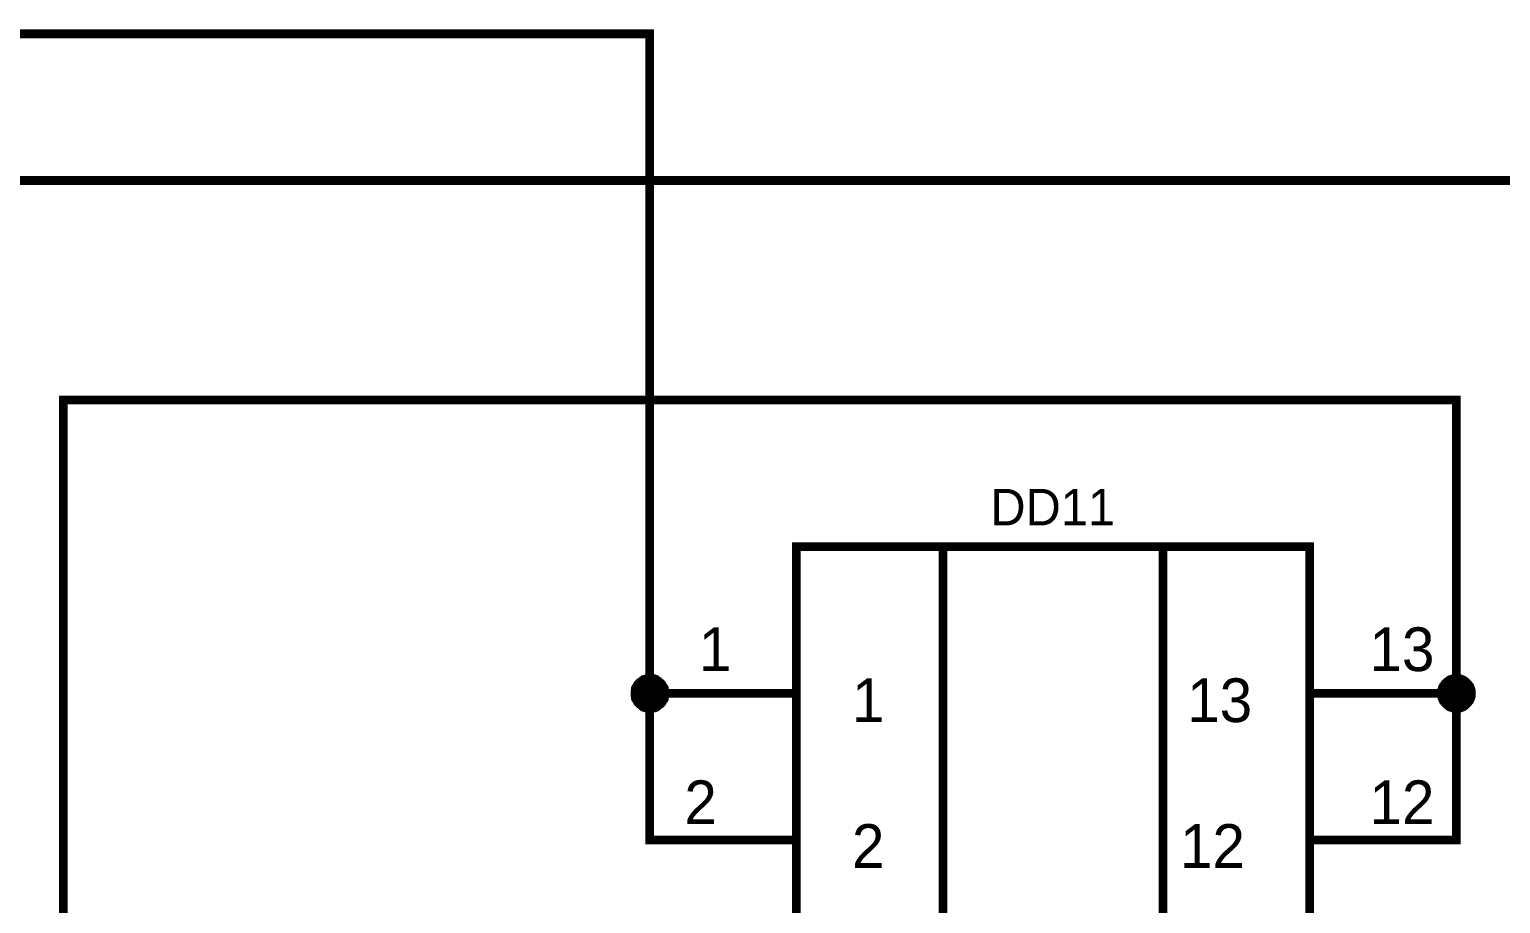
# Model space of a CAD drawing. Header units: millimetres. Extents: x 0 to 841, y 0 to 594.
# Drawn here: x 346.4 to 396.5, y 372.8 to 402.6 of the extents above; entities that cross this region are included whole.
import ezdxf

# ---------------------------------------------------------------- set-up
doc = ezdxf.new("R2010")
doc.units = ezdxf.units.MM
doc.layers.add('Sheet', color=255, linetype='Continuous')

msp = doc.modelspace()

# ---------------------------------------------------------------- linework, layer by layer
at = {"layer": 'Sheet', "const_width": 0.3}
for points in [[(307.549, 354.986), (302.549, 354.986), (302.549, 402.488), (367.518, 402.488), (367.518, 379.995), (367.518, 374.994), (370.018, 374.994)], [(307.549, 374.994), (305.049, 374.994), (305.049, 397.486), (422.503, 397.486), (422.503, 389.999), (432.503, 389.999)], [(330.033, 350), (347.534, 350), (347.534, 389.999), (395.018, 389.999), (395.018, 379.995), (395.018, 374.994), (392.518, 374.994)], [(377.518, 384.997), (377.518, 350)], [(385.018, 384.997), (385.018, 350)], [(367.021, 379.995), (367.021, 380.026), (367.021, 380.042), (367.021, 380.073), (367.037, 380.104), (367.037, 380.12), (367.037, 380.151), (367.052, 380.166), (367.052, 380.197), (367.068, 380.213), (367.083, 380.244), (367.099, 380.259), (367.099, 380.275), (367.115, 380.306), (367.13, 380.322), (367.146, 380.337), (367.161, 380.353), (367.177, 380.368), (367.208, 380.384), (367.223, 380.399), (367.239, 380.415), (367.254, 380.43), (367.285, 380.446), (367.301, 380.461), (367.316, 380.461), (367.347, 380.477), (367.363, 380.477), (367.394, 380.492), (367.41, 380.492), (367.441, 380.508), (367.472, 380.508), (367.487, 380.508), (367.518, 380.508)], [(367.021, 379.995), (367.021, 380.026), (367.021, 380.042), (367.021, 380.073), (367.037, 380.104), (367.037, 380.12), (367.037, 380.151), (367.052, 380.166), (367.052, 380.197), (367.068, 380.213), (367.083, 380.244), (367.099, 380.259), (367.099, 380.275), (367.115, 380.306), (367.13, 380.322), (367.146, 380.337), (367.161, 380.353), (367.177, 380.368), (367.208, 380.384), (367.223, 380.399), (367.239, 380.415), (367.254, 380.43), (367.285, 380.446), (367.301, 380.461), (367.316, 380.461), (367.347, 380.477), (367.363, 380.477), (367.394, 380.492), (367.41, 380.492), (367.441, 380.508), (367.472, 380.508), (367.487, 380.508), (367.518, 380.508)], [(367.021, 379.995), (367.021, 380.026), (367.021, 380.042), (367.021, 380.073), (367.037, 380.104), (367.037, 380.12), (367.037, 380.151), (367.052, 380.166), (367.052, 380.197), (367.068, 380.213), (367.083, 380.244), (367.099, 380.259), (367.099, 380.275), (367.115, 380.306), (367.13, 380.322), (367.146, 380.337), (367.161, 380.353), (367.177, 380.368), (367.208, 380.384), (367.223, 380.399), (367.239, 380.415), (367.254, 380.43), (367.285, 380.446), (367.301, 380.461), (367.316, 380.461), (367.347, 380.477), (367.363, 380.477), (367.394, 380.492), (367.41, 380.492), (367.441, 380.508), (367.472, 380.508), (367.487, 380.508), (367.518, 380.508)], [(367.021, 379.995), (367.021, 380.026), (367.021, 380.042), (367.021, 380.073), (367.037, 380.104), (367.037, 380.12), (367.037, 380.151), (367.052, 380.166), (367.052, 380.197), (367.068, 380.213), (367.083, 380.244), (367.099, 380.259), (367.099, 380.275), (367.115, 380.306), (367.13, 380.322), (367.146, 380.337), (367.161, 380.353), (367.177, 380.368), (367.208, 380.384), (367.223, 380.399), (367.239, 380.415), (367.254, 380.43), (367.285, 380.446), (367.301, 380.461), (367.316, 380.461), (367.347, 380.477), (367.363, 380.477), (367.394, 380.492), (367.41, 380.492), (367.441, 380.508), (367.472, 380.508), (367.487, 380.508), (367.518, 380.508)], [(367.021, 379.995), (367.021, 380.026), (367.021, 380.042), (367.021, 380.073), (367.037, 380.104), (367.037, 380.12), (367.037, 380.151), (367.052, 380.166), (367.052, 380.197), (367.068, 380.213), (367.083, 380.244), (367.099, 380.259), (367.099, 380.275), (367.115, 380.306), (367.13, 380.322), (367.146, 380.337), (367.161, 380.353), (367.177, 380.368), (367.208, 380.384), (367.223, 380.399), (367.239, 380.415), (367.254, 380.43), (367.285, 380.446), (367.301, 380.461), (367.316, 380.461), (367.347, 380.477), (367.363, 380.477), (367.394, 380.492), (367.41, 380.492), (367.441, 380.508), (367.472, 380.508), (367.487, 380.508), (367.518, 380.508)], [(367.021, 379.995), (367.021, 380.026), (367.021, 380.042), (367.021, 380.073), (367.037, 380.104), (367.037, 380.12), (367.037, 380.151), (367.052, 380.166), (367.052, 380.197), (367.068, 380.213), (367.083, 380.244), (367.099, 380.259), (367.099, 380.275), (367.115, 380.306), (367.13, 380.322), (367.146, 380.337), (367.161, 380.353), (367.177, 380.368), (367.208, 380.384), (367.223, 380.399), (367.239, 380.415), (367.254, 380.43), (367.285, 380.446), (367.301, 380.461), (367.316, 380.461), (367.347, 380.477), (367.363, 380.477), (367.394, 380.492), (367.41, 380.492), (367.441, 380.508), (367.472, 380.508), (367.487, 380.508), (367.518, 380.508)], [(367.021, 379.995), (367.021, 380.026), (367.021, 380.042), (367.021, 380.073), (367.037, 380.104), (367.037, 380.12), (367.037, 380.151), (367.052, 380.166), (367.052, 380.197), (367.068, 380.213), (367.083, 380.244), (367.099, 380.259), (367.099, 380.275), (367.115, 380.306), (367.13, 380.322), (367.146, 380.337), (367.161, 380.353), (367.177, 380.368), (367.208, 380.384), (367.223, 380.399), (367.239, 380.415), (367.254, 380.43), (367.285, 380.446), (367.301, 380.461), (367.316, 380.461), (367.347, 380.477), (367.363, 380.477), (367.394, 380.492), (367.41, 380.492), (367.441, 380.508), (367.472, 380.508), (367.487, 380.508), (367.518, 380.508)], [(367.021, 379.995), (367.021, 380.026), (367.021, 380.042), (367.021, 380.073), (367.037, 380.104), (367.037, 380.12), (367.037, 380.151), (367.052, 380.166), (367.052, 380.197), (367.068, 380.213), (367.083, 380.244), (367.099, 380.259), (367.099, 380.275), (367.115, 380.306), (367.13, 380.322), (367.146, 380.337), (367.161, 380.353), (367.177, 380.368), (367.208, 380.384), (367.223, 380.399), (367.239, 380.415), (367.254, 380.43), (367.285, 380.446), (367.301, 380.461), (367.316, 380.461), (367.347, 380.477), (367.363, 380.477), (367.394, 380.492), (367.41, 380.492), (367.441, 380.508), (367.472, 380.508), (367.487, 380.508), (367.518, 380.508)], [(367.518, 380.508), (367.518, 380.508)], [(367.518, 380.508), (367.549, 380.508), (367.58, 380.508), (367.596, 380.508), (367.627, 380.492), (367.658, 380.492), (367.674, 380.477), (367.705, 380.477), (367.72, 380.461), (367.751, 380.461), (367.767, 380.446), (367.782, 380.43), (367.813, 380.415), (367.829, 380.399), (367.844, 380.384), (367.86, 380.368), (367.891, 380.353), (367.906, 380.337), (367.922, 380.322), (367.937, 380.306), (367.953, 380.275), (367.953, 380.259), (367.969, 380.244), (367.984, 380.213), (368, 380.197), (368, 380.166), (368.015, 380.151), (368.015, 380.12), (368.015, 380.104), (368.031, 380.073), (368.031, 380.042), (368.031, 380.026), (368.031, 379.995)], [(367.518, 380.508), (367.518, 380.508)], [(367.518, 380.508), (367.549, 380.508), (367.58, 380.508), (367.596, 380.508), (367.627, 380.492), (367.658, 380.492), (367.674, 380.477), (367.705, 380.477), (367.72, 380.461), (367.751, 380.461), (367.767, 380.446), (367.782, 380.43), (367.813, 380.415), (367.829, 380.399), (367.844, 380.384), (367.86, 380.368), (367.891, 380.353), (367.906, 380.337), (367.922, 380.322), (367.937, 380.306), (367.953, 380.275), (367.953, 380.259), (367.969, 380.244), (367.984, 380.213), (368, 380.197), (368, 380.166), (368.015, 380.151), (368.015, 380.12), (368.015, 380.104), (368.031, 380.073), (368.031, 380.042), (368.031, 380.026), (368.031, 379.995)], [(367.518, 380.508), (367.518, 380.508)], [(367.518, 380.508), (367.549, 380.508), (367.58, 380.508), (367.596, 380.508), (367.627, 380.492), (367.658, 380.492), (367.674, 380.477), (367.705, 380.477), (367.72, 380.461), (367.751, 380.461), (367.767, 380.446), (367.782, 380.43), (367.813, 380.415), (367.829, 380.399), (367.844, 380.384), (367.86, 380.368), (367.891, 380.353), (367.906, 380.337), (367.922, 380.322), (367.937, 380.306), (367.953, 380.275), (367.953, 380.259), (367.969, 380.244), (367.984, 380.213), (368, 380.197), (368, 380.166), (368.015, 380.151), (368.015, 380.12), (368.015, 380.104), (368.031, 380.073), (368.031, 380.042), (368.031, 380.026), (368.031, 379.995)], [(367.518, 380.508), (367.518, 380.508)], [(367.518, 380.508), (367.549, 380.508), (367.58, 380.508), (367.596, 380.508), (367.627, 380.492), (367.658, 380.492), (367.674, 380.477), (367.705, 380.477), (367.72, 380.461), (367.751, 380.461), (367.767, 380.446), (367.782, 380.43), (367.813, 380.415), (367.829, 380.399), (367.844, 380.384), (367.86, 380.368), (367.891, 380.353), (367.906, 380.337), (367.922, 380.322), (367.937, 380.306), (367.953, 380.275), (367.953, 380.259), (367.969, 380.244), (367.984, 380.213), (368, 380.197), (368, 380.166), (368.015, 380.151), (368.015, 380.12), (368.015, 380.104), (368.031, 380.073), (368.031, 380.042), (368.031, 380.026), (368.031, 379.995)], [(367.518, 380.508), (367.518, 380.508)], [(367.518, 380.508), (367.549, 380.508), (367.58, 380.508), (367.596, 380.508), (367.627, 380.492), (367.658, 380.492), (367.674, 380.477), (367.705, 380.477), (367.72, 380.461), (367.751, 380.461), (367.767, 380.446), (367.782, 380.43), (367.813, 380.415), (367.829, 380.399), (367.844, 380.384), (367.86, 380.368), (367.891, 380.353), (367.906, 380.337), (367.922, 380.322), (367.937, 380.306), (367.953, 380.275), (367.953, 380.259), (367.969, 380.244), (367.984, 380.213), (368, 380.197), (368, 380.166), (368.015, 380.151), (368.015, 380.12), (368.015, 380.104), (368.031, 380.073), (368.031, 380.042), (368.031, 380.026), (368.031, 379.995)], [(367.518, 380.508), (367.518, 380.508)], [(367.518, 380.508), (367.549, 380.508), (367.58, 380.508), (367.596, 380.508), (367.627, 380.492), (367.658, 380.492), (367.674, 380.477), (367.705, 380.477), (367.72, 380.461), (367.751, 380.461), (367.767, 380.446), (367.782, 380.43), (367.813, 380.415), (367.829, 380.399), (367.844, 380.384), (367.86, 380.368), (367.891, 380.353), (367.906, 380.337), (367.922, 380.322), (367.937, 380.306), (367.953, 380.275), (367.953, 380.259), (367.969, 380.244), (367.984, 380.213), (368, 380.197), (368, 380.166), (368.015, 380.151), (368.015, 380.12), (368.015, 380.104), (368.031, 380.073), (368.031, 380.042), (368.031, 380.026), (368.031, 379.995)], [(367.518, 380.508), (367.518, 380.508)], [(367.518, 380.508), (367.549, 380.508), (367.58, 380.508), (367.596, 380.508), (367.627, 380.492), (367.658, 380.492), (367.674, 380.477), (367.705, 380.477), (367.72, 380.461), (367.751, 380.461), (367.767, 380.446), (367.782, 380.43), (367.813, 380.415), (367.829, 380.399), (367.844, 380.384), (367.86, 380.368), (367.891, 380.353), (367.906, 380.337), (367.922, 380.322), (367.937, 380.306), (367.953, 380.275), (367.953, 380.259), (367.969, 380.244), (367.984, 380.213), (368, 380.197), (368, 380.166), (368.015, 380.151), (368.015, 380.12), (368.015, 380.104), (368.031, 380.073), (368.031, 380.042), (368.031, 380.026), (368.031, 379.995)], [(367.518, 380.508), (367.518, 380.508)], [(367.518, 380.508), (367.549, 380.508), (367.58, 380.508), (367.596, 380.508), (367.627, 380.492), (367.658, 380.492), (367.674, 380.477), (367.705, 380.477), (367.72, 380.461), (367.751, 380.461), (367.767, 380.446), (367.782, 380.43), (367.813, 380.415), (367.829, 380.399), (367.844, 380.384), (367.86, 380.368), (367.891, 380.353), (367.906, 380.337), (367.922, 380.322), (367.937, 380.306), (367.953, 380.275), (367.953, 380.259), (367.969, 380.244), (367.984, 380.213), (368, 380.197), (368, 380.166), (368.015, 380.151), (368.015, 380.12), (368.015, 380.104), (368.031, 380.073), (368.031, 380.042), (368.031, 380.026), (368.031, 379.995)], [(394.506, 379.995), (394.506, 380.026), (394.506, 380.042), (394.506, 380.073), (394.522, 380.104), (394.522, 380.12), (394.537, 380.151), (394.537, 380.166), (394.553, 380.197), (394.553, 380.213), (394.568, 380.244), (394.584, 380.259), (394.599, 380.275), (394.615, 380.306), (394.63, 380.322), (394.646, 380.337), (394.661, 380.353), (394.677, 380.368), (394.692, 380.384), (394.708, 380.399), (394.739, 380.415), (394.754, 380.43), (394.77, 380.446), (394.801, 380.461), (394.817, 380.461), (394.848, 380.477), (394.863, 380.477), (394.894, 380.492), (394.91, 380.492), (394.941, 380.508), (394.972, 380.508), (394.987, 380.508), (395.018, 380.508)], [(394.506, 379.995), (394.506, 380.026), (394.506, 380.042), (394.506, 380.073), (394.522, 380.104), (394.522, 380.12), (394.537, 380.151), (394.537, 380.166), (394.553, 380.197), (394.553, 380.213), (394.568, 380.244), (394.584, 380.259), (394.599, 380.275), (394.615, 380.306), (394.63, 380.322), (394.646, 380.337), (394.661, 380.353), (394.677, 380.368), (394.692, 380.384), (394.708, 380.399), (394.739, 380.415), (394.754, 380.43), (394.77, 380.446), (394.801, 380.461), (394.817, 380.461), (394.848, 380.477), (394.863, 380.477), (394.894, 380.492), (394.91, 380.492), (394.941, 380.508), (394.972, 380.508), (394.987, 380.508), (395.018, 380.508)], [(394.506, 379.995), (394.506, 380.026), (394.506, 380.042), (394.506, 380.073), (394.522, 380.104), (394.522, 380.12), (394.537, 380.151), (394.537, 380.166), (394.553, 380.197), (394.553, 380.213), (394.568, 380.244), (394.584, 380.259), (394.599, 380.275), (394.615, 380.306), (394.63, 380.322), (394.646, 380.337), (394.661, 380.353), (394.677, 380.368), (394.692, 380.384), (394.708, 380.399), (394.739, 380.415), (394.754, 380.43), (394.77, 380.446), (394.801, 380.461), (394.817, 380.461), (394.848, 380.477), (394.863, 380.477), (394.894, 380.492), (394.91, 380.492), (394.941, 380.508), (394.972, 380.508), (394.987, 380.508), (395.018, 380.508)], [(394.506, 379.995), (394.506, 380.026), (394.506, 380.042), (394.506, 380.073), (394.522, 380.104), (394.522, 380.12), (394.537, 380.151), (394.537, 380.166), (394.553, 380.197), (394.553, 380.213), (394.568, 380.244), (394.584, 380.259), (394.599, 380.275), (394.615, 380.306), (394.63, 380.322), (394.646, 380.337), (394.661, 380.353), (394.677, 380.368), (394.692, 380.384), (394.708, 380.399), (394.739, 380.415), (394.754, 380.43), (394.77, 380.446), (394.801, 380.461), (394.817, 380.461), (394.848, 380.477), (394.863, 380.477), (394.894, 380.492), (394.91, 380.492), (394.941, 380.508), (394.972, 380.508), (394.987, 380.508), (395.018, 380.508)], [(394.506, 379.995), (394.506, 380.026), (394.506, 380.042), (394.506, 380.073), (394.522, 380.104), (394.522, 380.12), (394.537, 380.151), (394.537, 380.166), (394.553, 380.197), (394.553, 380.213), (394.568, 380.244), (394.584, 380.259), (394.599, 380.275), (394.615, 380.306), (394.63, 380.322), (394.646, 380.337), (394.661, 380.353), (394.677, 380.368), (394.692, 380.384), (394.708, 380.399), (394.739, 380.415), (394.754, 380.43), (394.77, 380.446), (394.801, 380.461), (394.817, 380.461), (394.848, 380.477), (394.863, 380.477), (394.894, 380.492), (394.91, 380.492), (394.941, 380.508), (394.972, 380.508), (394.987, 380.508), (395.018, 380.508)], [(394.506, 379.995), (394.506, 380.026), (394.506, 380.042), (394.506, 380.073), (394.522, 380.104), (394.522, 380.12), (394.537, 380.151), (394.537, 380.166), (394.553, 380.197), (394.553, 380.213), (394.568, 380.244), (394.584, 380.259), (394.599, 380.275), (394.615, 380.306), (394.63, 380.322), (394.646, 380.337), (394.661, 380.353), (394.677, 380.368), (394.692, 380.384), (394.708, 380.399), (394.739, 380.415), (394.754, 380.43), (394.77, 380.446), (394.801, 380.461), (394.817, 380.461), (394.848, 380.477), (394.863, 380.477), (394.894, 380.492), (394.91, 380.492), (394.941, 380.508), (394.972, 380.508), (394.987, 380.508), (395.018, 380.508)], [(394.506, 379.995), (394.506, 380.026), (394.506, 380.042), (394.506, 380.073), (394.522, 380.104), (394.522, 380.12), (394.537, 380.151), (394.537, 380.166), (394.553, 380.197), (394.553, 380.213), (394.568, 380.244), (394.584, 380.259), (394.599, 380.275), (394.615, 380.306), (394.63, 380.322), (394.646, 380.337), (394.661, 380.353), (394.677, 380.368), (394.692, 380.384), (394.708, 380.399), (394.739, 380.415), (394.754, 380.43), (394.77, 380.446), (394.801, 380.461), (394.817, 380.461), (394.848, 380.477), (394.863, 380.477), (394.894, 380.492), (394.91, 380.492), (394.941, 380.508), (394.972, 380.508), (394.987, 380.508), (395.018, 380.508)], [(394.506, 379.995), (394.506, 380.026), (394.506, 380.042), (394.506, 380.073), (394.522, 380.104), (394.522, 380.12), (394.537, 380.151), (394.537, 380.166), (394.553, 380.197), (394.553, 380.213), (394.568, 380.244), (394.584, 380.259), (394.599, 380.275), (394.615, 380.306), (394.63, 380.322), (394.646, 380.337), (394.661, 380.353), (394.677, 380.368), (394.692, 380.384), (394.708, 380.399), (394.739, 380.415), (394.754, 380.43), (394.77, 380.446), (394.801, 380.461), (394.817, 380.461), (394.848, 380.477), (394.863, 380.477), (394.894, 380.492), (394.91, 380.492), (394.941, 380.508), (394.972, 380.508), (394.987, 380.508), (395.018, 380.508)], [(395.018, 380.508), (395.018, 380.508)], [(395.018, 380.508), (395.05, 380.508), (395.065, 380.508), (395.096, 380.508), (395.127, 380.492), (395.143, 380.492), (395.174, 380.477), (395.189, 380.477), (395.22, 380.461), (395.236, 380.461), (395.267, 380.446), (395.282, 380.43), (395.298, 380.415), (395.329, 380.399), (395.345, 380.384), (395.36, 380.368), (395.376, 380.353), (395.391, 380.337), (395.407, 380.322), (395.422, 380.306), (395.438, 380.275), (395.453, 380.259), (395.469, 380.244), (395.484, 380.213), (395.484, 380.197), (395.5, 380.166), (395.5, 380.151), (395.515, 380.12), (395.515, 380.104), (395.531, 380.073), (395.531, 380.042), (395.531, 380.026), (395.531, 379.995)], [(395.018, 380.508), (395.018, 380.508)], [(395.018, 380.508), (395.05, 380.508), (395.065, 380.508), (395.096, 380.508), (395.127, 380.492), (395.143, 380.492), (395.174, 380.477), (395.189, 380.477), (395.22, 380.461), (395.236, 380.461), (395.267, 380.446), (395.282, 380.43), (395.298, 380.415), (395.329, 380.399), (395.345, 380.384), (395.36, 380.368), (395.376, 380.353), (395.391, 380.337), (395.407, 380.322), (395.422, 380.306), (395.438, 380.275), (395.453, 380.259), (395.469, 380.244), (395.484, 380.213), (395.484, 380.197), (395.5, 380.166), (395.5, 380.151), (395.515, 380.12), (395.515, 380.104), (395.531, 380.073), (395.531, 380.042), (395.531, 380.026), (395.531, 379.995)], [(395.018, 380.508), (395.018, 380.508)], [(395.018, 380.508), (395.05, 380.508), (395.065, 380.508), (395.096, 380.508), (395.127, 380.492), (395.143, 380.492), (395.174, 380.477), (395.189, 380.477), (395.22, 380.461), (395.236, 380.461), (395.267, 380.446), (395.282, 380.43), (395.298, 380.415), (395.329, 380.399), (395.345, 380.384), (395.36, 380.368), (395.376, 380.353), (395.391, 380.337), (395.407, 380.322), (395.422, 380.306), (395.438, 380.275), (395.453, 380.259), (395.469, 380.244), (395.484, 380.213), (395.484, 380.197), (395.5, 380.166), (395.5, 380.151), (395.515, 380.12), (395.515, 380.104), (395.531, 380.073), (395.531, 380.042), (395.531, 380.026), (395.531, 379.995)], [(395.018, 380.508), (395.018, 380.508)], [(395.018, 380.508), (395.05, 380.508), (395.065, 380.508), (395.096, 380.508), (395.127, 380.492), (395.143, 380.492), (395.174, 380.477), (395.189, 380.477), (395.22, 380.461), (395.236, 380.461), (395.267, 380.446), (395.282, 380.43), (395.298, 380.415), (395.329, 380.399), (395.345, 380.384), (395.36, 380.368), (395.376, 380.353), (395.391, 380.337), (395.407, 380.322), (395.422, 380.306), (395.438, 380.275), (395.453, 380.259), (395.469, 380.244), (395.484, 380.213), (395.484, 380.197), (395.5, 380.166), (395.5, 380.151), (395.515, 380.12), (395.515, 380.104), (395.531, 380.073), (395.531, 380.042), (395.531, 380.026), (395.531, 379.995)], [(395.018, 380.508), (395.018, 380.508)], [(395.018, 380.508), (395.05, 380.508), (395.065, 380.508), (395.096, 380.508), (395.127, 380.492), (395.143, 380.492), (395.174, 380.477), (395.189, 380.477), (395.22, 380.461), (395.236, 380.461), (395.267, 380.446), (395.282, 380.43), (395.298, 380.415), (395.329, 380.399), (395.345, 380.384), (395.36, 380.368), (395.376, 380.353), (395.391, 380.337), (395.407, 380.322), (395.422, 380.306), (395.438, 380.275), (395.453, 380.259), (395.469, 380.244), (395.484, 380.213), (395.484, 380.197), (395.5, 380.166), (395.5, 380.151), (395.515, 380.12), (395.515, 380.104), (395.531, 380.073), (395.531, 380.042), (395.531, 380.026), (395.531, 379.995)], [(395.018, 380.508), (395.018, 380.508)], [(395.018, 380.508), (395.05, 380.508), (395.065, 380.508), (395.096, 380.508), (395.127, 380.492), (395.143, 380.492), (395.174, 380.477), (395.189, 380.477), (395.22, 380.461), (395.236, 380.461), (395.267, 380.446), (395.282, 380.43), (395.298, 380.415), (395.329, 380.399), (395.345, 380.384), (395.36, 380.368), (395.376, 380.353), (395.391, 380.337), (395.407, 380.322), (395.422, 380.306), (395.438, 380.275), (395.453, 380.259), (395.469, 380.244), (395.484, 380.213), (395.484, 380.197), (395.5, 380.166), (395.5, 380.151), (395.515, 380.12), (395.515, 380.104), (395.531, 380.073), (395.531, 380.042), (395.531, 380.026), (395.531, 379.995)], [(395.018, 380.508), (395.018, 380.508)], [(395.018, 380.508), (395.05, 380.508), (395.065, 380.508), (395.096, 380.508), (395.127, 380.492), (395.143, 380.492), (395.174, 380.477), (395.189, 380.477), (395.22, 380.461), (395.236, 380.461), (395.267, 380.446), (395.282, 380.43), (395.298, 380.415), (395.329, 380.399), (395.345, 380.384), (395.36, 380.368), (395.376, 380.353), (395.391, 380.337), (395.407, 380.322), (395.422, 380.306), (395.438, 380.275), (395.453, 380.259), (395.469, 380.244), (395.484, 380.213), (395.484, 380.197), (395.5, 380.166), (395.5, 380.151), (395.515, 380.12), (395.515, 380.104), (395.531, 380.073), (395.531, 380.042), (395.531, 380.026), (395.531, 379.995)], [(395.018, 380.508), (395.018, 380.508)], [(395.018, 380.508), (395.05, 380.508), (395.065, 380.508), (395.096, 380.508), (395.127, 380.492), (395.143, 380.492), (395.174, 380.477), (395.189, 380.477), (395.22, 380.461), (395.236, 380.461), (395.267, 380.446), (395.282, 380.43), (395.298, 380.415), (395.329, 380.399), (395.345, 380.384), (395.36, 380.368), (395.376, 380.353), (395.391, 380.337), (395.407, 380.322), (395.422, 380.306), (395.438, 380.275), (395.453, 380.259), (395.469, 380.244), (395.484, 380.213), (395.484, 380.197), (395.5, 380.166), (395.5, 380.151), (395.515, 380.12), (395.515, 380.104), (395.531, 380.073), (395.531, 380.042), (395.531, 380.026), (395.531, 379.995)], [(367.518, 379.483), (367.487, 379.483), (367.472, 379.483), (367.441, 379.483), (367.41, 379.498), (367.394, 379.498), (367.363, 379.514), (367.347, 379.514), (367.316, 379.529), (367.301, 379.529), (367.285, 379.545), (367.254, 379.56), (367.239, 379.576), (367.223, 379.591), (367.208, 379.607), (367.177, 379.623), (367.161, 379.638), (367.146, 379.654), (367.13, 379.669), (367.115, 379.685), (367.099, 379.716), (367.099, 379.731), (367.083, 379.747), (367.068, 379.778), (367.052, 379.793), (367.052, 379.824), (367.037, 379.84), (367.037, 379.871), (367.037, 379.887), (367.021, 379.918), (367.021, 379.949), (367.021, 379.964), (367.021, 379.995)], [(367.021, 379.995), (367.021, 379.995)], [(367.518, 379.483), (367.487, 379.483), (367.472, 379.483), (367.441, 379.483), (367.41, 379.498), (367.394, 379.498), (367.363, 379.514), (367.347, 379.514), (367.316, 379.529), (367.301, 379.529), (367.285, 379.545), (367.254, 379.56), (367.239, 379.576), (367.223, 379.591), (367.208, 379.607), (367.177, 379.623), (367.161, 379.638), (367.146, 379.654), (367.13, 379.669), (367.115, 379.685), (367.099, 379.716), (367.099, 379.731), (367.083, 379.747), (367.068, 379.778), (367.052, 379.793), (367.052, 379.824), (367.037, 379.84), (367.037, 379.871), (367.037, 379.887), (367.021, 379.918), (367.021, 379.949), (367.021, 379.964), (367.021, 379.995)], [(367.021, 379.995), (367.021, 379.995)], [(367.518, 379.483), (367.487, 379.483), (367.472, 379.483), (367.441, 379.483), (367.41, 379.498), (367.394, 379.498), (367.363, 379.514), (367.347, 379.514), (367.316, 379.529), (367.301, 379.529), (367.285, 379.545), (367.254, 379.56), (367.239, 379.576), (367.223, 379.591), (367.208, 379.607), (367.177, 379.623), (367.161, 379.638), (367.146, 379.654), (367.13, 379.669), (367.115, 379.685), (367.099, 379.716), (367.099, 379.731), (367.083, 379.747), (367.068, 379.778), (367.052, 379.793), (367.052, 379.824), (367.037, 379.84), (367.037, 379.871), (367.037, 379.887), (367.021, 379.918), (367.021, 379.949), (367.021, 379.964), (367.021, 379.995)], [(367.021, 379.995), (367.021, 379.995)], [(367.518, 379.483), (367.487, 379.483), (367.472, 379.483), (367.441, 379.483), (367.41, 379.498), (367.394, 379.498), (367.363, 379.514), (367.347, 379.514), (367.316, 379.529), (367.301, 379.529), (367.285, 379.545), (367.254, 379.56), (367.239, 379.576), (367.223, 379.591), (367.208, 379.607), (367.177, 379.623), (367.161, 379.638), (367.146, 379.654), (367.13, 379.669), (367.115, 379.685), (367.099, 379.716), (367.099, 379.731), (367.083, 379.747), (367.068, 379.778), (367.052, 379.793), (367.052, 379.824), (367.037, 379.84), (367.037, 379.871), (367.037, 379.887), (367.021, 379.918), (367.021, 379.949), (367.021, 379.964), (367.021, 379.995)], [(367.021, 379.995), (367.021, 379.995)], [(367.518, 379.483), (367.487, 379.483), (367.472, 379.483), (367.441, 379.483), (367.41, 379.498), (367.394, 379.498), (367.363, 379.514), (367.347, 379.514), (367.316, 379.529), (367.301, 379.529), (367.285, 379.545), (367.254, 379.56), (367.239, 379.576), (367.223, 379.591), (367.208, 379.607), (367.177, 379.623), (367.161, 379.638), (367.146, 379.654), (367.13, 379.669), (367.115, 379.685), (367.099, 379.716), (367.099, 379.731), (367.083, 379.747), (367.068, 379.778), (367.052, 379.793), (367.052, 379.824), (367.037, 379.84), (367.037, 379.871), (367.037, 379.887), (367.021, 379.918), (367.021, 379.949), (367.021, 379.964), (367.021, 379.995)], [(367.021, 379.995), (367.021, 379.995)], [(367.518, 379.483), (367.487, 379.483), (367.472, 379.483), (367.441, 379.483), (367.41, 379.498), (367.394, 379.498), (367.363, 379.514), (367.347, 379.514), (367.316, 379.529), (367.301, 379.529), (367.285, 379.545), (367.254, 379.56), (367.239, 379.576), (367.223, 379.591), (367.208, 379.607), (367.177, 379.623), (367.161, 379.638), (367.146, 379.654), (367.13, 379.669), (367.115, 379.685), (367.099, 379.716), (367.099, 379.731), (367.083, 379.747), (367.068, 379.778), (367.052, 379.793), (367.052, 379.824), (367.037, 379.84), (367.037, 379.871), (367.037, 379.887), (367.021, 379.918), (367.021, 379.949), (367.021, 379.964), (367.021, 379.995)], [(367.021, 379.995), (367.021, 379.995)], [(367.518, 379.483), (367.487, 379.483), (367.472, 379.483), (367.441, 379.483), (367.41, 379.498), (367.394, 379.498), (367.363, 379.514), (367.347, 379.514), (367.316, 379.529), (367.301, 379.529), (367.285, 379.545), (367.254, 379.56), (367.239, 379.576), (367.223, 379.591), (367.208, 379.607), (367.177, 379.623), (367.161, 379.638), (367.146, 379.654), (367.13, 379.669), (367.115, 379.685), (367.099, 379.716), (367.099, 379.731), (367.083, 379.747), (367.068, 379.778), (367.052, 379.793), (367.052, 379.824), (367.037, 379.84), (367.037, 379.871), (367.037, 379.887), (367.021, 379.918), (367.021, 379.949), (367.021, 379.964), (367.021, 379.995)], [(367.021, 379.995), (367.021, 379.995)], [(367.518, 379.483), (367.487, 379.483), (367.472, 379.483), (367.441, 379.483), (367.41, 379.498), (367.394, 379.498), (367.363, 379.514), (367.347, 379.514), (367.316, 379.529), (367.301, 379.529), (367.285, 379.545), (367.254, 379.56), (367.239, 379.576), (367.223, 379.591), (367.208, 379.607), (367.177, 379.623), (367.161, 379.638), (367.146, 379.654), (367.13, 379.669), (367.115, 379.685), (367.099, 379.716), (367.099, 379.731), (367.083, 379.747), (367.068, 379.778), (367.052, 379.793), (367.052, 379.824), (367.037, 379.84), (367.037, 379.871), (367.037, 379.887), (367.021, 379.918), (367.021, 379.949), (367.021, 379.964), (367.021, 379.995)], [(367.021, 379.995), (367.021, 379.995)], [(368.031, 379.995), (368.031, 379.964), (368.031, 379.949), (368.031, 379.918), (368.015, 379.887), (368.015, 379.871), (368.015, 379.84), (368, 379.824), (368, 379.793), (367.984, 379.778), (367.969, 379.747), (367.953, 379.731), (367.953, 379.716), (367.937, 379.685), (367.922, 379.669), (367.906, 379.654), (367.891, 379.638), (367.86, 379.623), (367.844, 379.607), (367.829, 379.591), (367.813, 379.576), (367.782, 379.56), (367.767, 379.545), (367.751, 379.529), (367.72, 379.529), (367.705, 379.514), (367.674, 379.514), (367.658, 379.498), (367.627, 379.498), (367.596, 379.483), (367.58, 379.483), (367.549, 379.483), (367.518, 379.483)], [(368.031, 379.995), (368.031, 379.964), (368.031, 379.949), (368.031, 379.918), (368.015, 379.887), (368.015, 379.871), (368.015, 379.84), (368, 379.824), (368, 379.793), (367.984, 379.778), (367.969, 379.747), (367.953, 379.731), (367.953, 379.716), (367.937, 379.685), (367.922, 379.669), (367.906, 379.654), (367.891, 379.638), (367.86, 379.623), (367.844, 379.607), (367.829, 379.591), (367.813, 379.576), (367.782, 379.56), (367.767, 379.545), (367.751, 379.529), (367.72, 379.529), (367.705, 379.514), (367.674, 379.514), (367.658, 379.498), (367.627, 379.498), (367.596, 379.483), (367.58, 379.483), (367.549, 379.483), (367.518, 379.483)], [(367.518, 379.995), (370.018, 379.995)], [(368.031, 379.995), (368.031, 379.964), (368.031, 379.949), (368.031, 379.918), (368.015, 379.887), (368.015, 379.871), (368.015, 379.84), (368, 379.824), (368, 379.793), (367.984, 379.778), (367.969, 379.747), (367.953, 379.731), (367.953, 379.716), (367.937, 379.685), (367.922, 379.669), (367.906, 379.654), (367.891, 379.638), (367.86, 379.623), (367.844, 379.607), (367.829, 379.591), (367.813, 379.576), (367.782, 379.56), (367.767, 379.545), (367.751, 379.529), (367.72, 379.529), (367.705, 379.514), (367.674, 379.514), (367.658, 379.498), (367.627, 379.498), (367.596, 379.483), (367.58, 379.483), (367.549, 379.483), (367.518, 379.483)], [(368.031, 379.995), (368.031, 379.964), (368.031, 379.949), (368.031, 379.918), (368.015, 379.887), (368.015, 379.871), (368.015, 379.84), (368, 379.824), (368, 379.793), (367.984, 379.778), (367.969, 379.747), (367.953, 379.731), (367.953, 379.716), (367.937, 379.685), (367.922, 379.669), (367.906, 379.654), (367.891, 379.638), (367.86, 379.623), (367.844, 379.607), (367.829, 379.591), (367.813, 379.576), (367.782, 379.56), (367.767, 379.545), (367.751, 379.529), (367.72, 379.529), (367.705, 379.514), (367.674, 379.514), (367.658, 379.498), (367.627, 379.498), (367.596, 379.483), (367.58, 379.483), (367.549, 379.483), (367.518, 379.483)], [(368.031, 379.995), (368.031, 379.964), (368.031, 379.949), (368.031, 379.918), (368.015, 379.887), (368.015, 379.871), (368.015, 379.84), (368, 379.824), (368, 379.793), (367.984, 379.778), (367.969, 379.747), (367.953, 379.731), (367.953, 379.716), (367.937, 379.685), (367.922, 379.669), (367.906, 379.654), (367.891, 379.638), (367.86, 379.623), (367.844, 379.607), (367.829, 379.591), (367.813, 379.576), (367.782, 379.56), (367.767, 379.545), (367.751, 379.529), (367.72, 379.529), (367.705, 379.514), (367.674, 379.514), (367.658, 379.498), (367.627, 379.498), (367.596, 379.483), (367.58, 379.483), (367.549, 379.483), (367.518, 379.483)], [(368.031, 379.995), (368.031, 379.964), (368.031, 379.949), (368.031, 379.918), (368.015, 379.887), (368.015, 379.871), (368.015, 379.84), (368, 379.824), (368, 379.793), (367.984, 379.778), (367.969, 379.747), (367.953, 379.731), (367.953, 379.716), (367.937, 379.685), (367.922, 379.669), (367.906, 379.654), (367.891, 379.638), (367.86, 379.623), (367.844, 379.607), (367.829, 379.591), (367.813, 379.576), (367.782, 379.56), (367.767, 379.545), (367.751, 379.529), (367.72, 379.529), (367.705, 379.514), (367.674, 379.514), (367.658, 379.498), (367.627, 379.498), (367.596, 379.483), (367.58, 379.483), (367.549, 379.483), (367.518, 379.483)], [(368.031, 379.995), (368.031, 379.964), (368.031, 379.949), (368.031, 379.918), (368.015, 379.887), (368.015, 379.871), (368.015, 379.84), (368, 379.824), (368, 379.793), (367.984, 379.778), (367.969, 379.747), (367.953, 379.731), (367.953, 379.716), (367.937, 379.685), (367.922, 379.669), (367.906, 379.654), (367.891, 379.638), (367.86, 379.623), (367.844, 379.607), (367.829, 379.591), (367.813, 379.576), (367.782, 379.56), (367.767, 379.545), (367.751, 379.529), (367.72, 379.529), (367.705, 379.514), (367.674, 379.514), (367.658, 379.498), (367.627, 379.498), (367.596, 379.483), (367.58, 379.483), (367.549, 379.483), (367.518, 379.483)], [(368.031, 379.995), (368.031, 379.964), (368.031, 379.949), (368.031, 379.918), (368.015, 379.887), (368.015, 379.871), (368.015, 379.84), (368, 379.824), (368, 379.793), (367.984, 379.778), (367.969, 379.747), (367.953, 379.731), (367.953, 379.716), (367.937, 379.685), (367.922, 379.669), (367.906, 379.654), (367.891, 379.638), (367.86, 379.623), (367.844, 379.607), (367.829, 379.591), (367.813, 379.576), (367.782, 379.56), (367.767, 379.545), (367.751, 379.529), (367.72, 379.529), (367.705, 379.514), (367.674, 379.514), (367.658, 379.498), (367.627, 379.498), (367.596, 379.483), (367.58, 379.483), (367.549, 379.483), (367.518, 379.483)], [(368.031, 379.995), (368.031, 379.995), (368.031, 379.995), (368.031, 379.995), (368.031, 379.995), (368.031, 379.995), (368.031, 379.995), (368.031, 379.995), (368.031, 379.995), (368.031, 379.995), (368.031, 379.995), (368.031, 379.995), (368.031, 379.995), (368.031, 379.995), (368.031, 379.995), (368.031, 379.995), (368.031, 379.995), (368.031, 379.995), (368.031, 379.995), (368.031, 379.995), (368.031, 379.995), (368.031, 379.995), (368.031, 379.995), (368.031, 379.995), (368.031, 379.995), (368.031, 379.995), (368.031, 379.995), (368.031, 379.995), (368.031, 379.995), (368.031, 379.995), (368.031, 379.995), (368.031, 379.995), (368.031, 379.995)], [(368.031, 379.995), (368.031, 379.995)], [(368.031, 379.995), (368.031, 379.995), (368.031, 379.995), (368.031, 379.995), (368.031, 379.995), (368.031, 379.995), (368.031, 379.995), (368.031, 379.995), (368.031, 379.995), (368.031, 379.995), (368.031, 379.995), (368.031, 379.995), (368.031, 379.995), (368.031, 379.995), (368.031, 379.995), (368.031, 379.995), (368.031, 379.995), (368.031, 379.995), (368.031, 379.995), (368.031, 379.995), (368.031, 379.995), (368.031, 379.995), (368.031, 379.995), (368.031, 379.995), (368.031, 379.995), (368.031, 379.995), (368.031, 379.995), (368.031, 379.995), (368.031, 379.995), (368.031, 379.995), (368.031, 379.995), (368.031, 379.995), (368.031, 379.995)], [(368.031, 379.995), (368.031, 379.995)], [(368.031, 379.995), (368.031, 379.995), (368.031, 379.995), (368.031, 379.995), (368.031, 379.995), (368.031, 379.995), (368.031, 379.995), (368.031, 379.995), (368.031, 379.995), (368.031, 379.995), (368.031, 379.995), (368.031, 379.995), (368.031, 379.995), (368.031, 379.995), (368.031, 379.995), (368.031, 379.995), (368.031, 379.995), (368.031, 379.995), (368.031, 379.995), (368.031, 379.995), (368.031, 379.995), (368.031, 379.995), (368.031, 379.995), (368.031, 379.995), (368.031, 379.995), (368.031, 379.995), (368.031, 379.995), (368.031, 379.995), (368.031, 379.995), (368.031, 379.995), (368.031, 379.995), (368.031, 379.995), (368.031, 379.995)], [(368.031, 379.995), (368.031, 379.995)], [(368.031, 379.995), (368.031, 379.995), (368.031, 379.995), (368.031, 379.995), (368.031, 379.995), (368.031, 379.995), (368.031, 379.995), (368.031, 379.995), (368.031, 379.995), (368.031, 379.995), (368.031, 379.995), (368.031, 379.995), (368.031, 379.995), (368.031, 379.995), (368.031, 379.995), (368.031, 379.995), (368.031, 379.995), (368.031, 379.995), (368.031, 379.995), (368.031, 379.995), (368.031, 379.995), (368.031, 379.995), (368.031, 379.995), (368.031, 379.995), (368.031, 379.995), (368.031, 379.995), (368.031, 379.995), (368.031, 379.995), (368.031, 379.995), (368.031, 379.995), (368.031, 379.995), (368.031, 379.995), (368.031, 379.995)], [(368.031, 379.995), (368.031, 379.995)], [(368.031, 379.995), (368.031, 379.995), (368.031, 379.995), (368.031, 379.995), (368.031, 379.995), (368.031, 379.995), (368.031, 379.995), (368.031, 379.995), (368.031, 379.995), (368.031, 379.995), (368.031, 379.995), (368.031, 379.995), (368.031, 379.995), (368.031, 379.995), (368.031, 379.995), (368.031, 379.995), (368.031, 379.995), (368.031, 379.995), (368.031, 379.995), (368.031, 379.995), (368.031, 379.995), (368.031, 379.995), (368.031, 379.995), (368.031, 379.995), (368.031, 379.995), (368.031, 379.995), (368.031, 379.995), (368.031, 379.995), (368.031, 379.995), (368.031, 379.995), (368.031, 379.995), (368.031, 379.995), (368.031, 379.995)], [(368.031, 379.995), (368.031, 379.995)], [(368.031, 379.995), (368.031, 379.995), (368.031, 379.995), (368.031, 379.995), (368.031, 379.995), (368.031, 379.995), (368.031, 379.995), (368.031, 379.995), (368.031, 379.995), (368.031, 379.995), (368.031, 379.995), (368.031, 379.995), (368.031, 379.995), (368.031, 379.995), (368.031, 379.995), (368.031, 379.995), (368.031, 379.995), (368.031, 379.995), (368.031, 379.995), (368.031, 379.995), (368.031, 379.995), (368.031, 379.995), (368.031, 379.995), (368.031, 379.995), (368.031, 379.995), (368.031, 379.995), (368.031, 379.995), (368.031, 379.995), (368.031, 379.995), (368.031, 379.995), (368.031, 379.995), (368.031, 379.995), (368.031, 379.995)], [(368.031, 379.995), (368.031, 379.995)], [(368.031, 379.995), (368.031, 379.995), (368.031, 379.995), (368.031, 379.995), (368.031, 379.995), (368.031, 379.995), (368.031, 379.995), (368.031, 379.995), (368.031, 379.995), (368.031, 379.995), (368.031, 379.995), (368.031, 379.995), (368.031, 379.995), (368.031, 379.995), (368.031, 379.995), (368.031, 379.995), (368.031, 379.995), (368.031, 379.995), (368.031, 379.995), (368.031, 379.995), (368.031, 379.995), (368.031, 379.995), (368.031, 379.995), (368.031, 379.995), (368.031, 379.995), (368.031, 379.995), (368.031, 379.995), (368.031, 379.995), (368.031, 379.995), (368.031, 379.995), (368.031, 379.995), (368.031, 379.995), (368.031, 379.995)], [(368.031, 379.995), (368.031, 379.995)], [(368.031, 379.995), (368.031, 379.995), (368.031, 379.995), (368.031, 379.995), (368.031, 379.995), (368.031, 379.995), (368.031, 379.995), (368.031, 379.995), (368.031, 379.995), (368.031, 379.995), (368.031, 379.995), (368.031, 379.995), (368.031, 379.995), (368.031, 379.995), (368.031, 379.995), (368.031, 379.995), (368.031, 379.995), (368.031, 379.995), (368.031, 379.995), (368.031, 379.995), (368.031, 379.995), (368.031, 379.995), (368.031, 379.995), (368.031, 379.995), (368.031, 379.995), (368.031, 379.995), (368.031, 379.995), (368.031, 379.995), (368.031, 379.995), (368.031, 379.995), (368.031, 379.995), (368.031, 379.995), (368.031, 379.995)], [(368.031, 379.995), (368.031, 379.995)], [(372.518, 379.995), (370.018, 379.995)], [(390.018, 379.995), (392.518, 379.995)], [(392.518, 379.995), (395.018, 379.995)], [(395.018, 379.483), (394.987, 379.483), (394.972, 379.483), (394.941, 379.483), (394.91, 379.498), (394.894, 379.498), (394.863, 379.514), (394.848, 379.514), (394.817, 379.529), (394.801, 379.529), (394.77, 379.545), (394.754, 379.56), (394.739, 379.576), (394.708, 379.591), (394.692, 379.607), (394.677, 379.623), (394.661, 379.638), (394.646, 379.654), (394.63, 379.669), (394.615, 379.685), (394.599, 379.716), (394.584, 379.731), (394.568, 379.747), (394.553, 379.778), (394.553, 379.793), (394.537, 379.824), (394.537, 379.84), (394.522, 379.871), (394.522, 379.887), (394.506, 379.918), (394.506, 379.949), (394.506, 379.964), (394.506, 379.995)], [(394.506, 379.995), (394.506, 379.995)], [(395.018, 379.483), (394.987, 379.483), (394.972, 379.483), (394.941, 379.483), (394.91, 379.498), (394.894, 379.498), (394.863, 379.514), (394.848, 379.514), (394.817, 379.529), (394.801, 379.529), (394.77, 379.545), (394.754, 379.56), (394.739, 379.576), (394.708, 379.591), (394.692, 379.607), (394.677, 379.623), (394.661, 379.638), (394.646, 379.654), (394.63, 379.669), (394.615, 379.685), (394.599, 379.716), (394.584, 379.731), (394.568, 379.747), (394.553, 379.778), (394.553, 379.793), (394.537, 379.824), (394.537, 379.84), (394.522, 379.871), (394.522, 379.887), (394.506, 379.918), (394.506, 379.949), (394.506, 379.964), (394.506, 379.995)], [(394.506, 379.995), (394.506, 379.995)], [(395.018, 379.483), (394.987, 379.483), (394.972, 379.483), (394.941, 379.483), (394.91, 379.498), (394.894, 379.498), (394.863, 379.514), (394.848, 379.514), (394.817, 379.529), (394.801, 379.529), (394.77, 379.545), (394.754, 379.56), (394.739, 379.576), (394.708, 379.591), (394.692, 379.607), (394.677, 379.623), (394.661, 379.638), (394.646, 379.654), (394.63, 379.669), (394.615, 379.685), (394.599, 379.716), (394.584, 379.731), (394.568, 379.747), (394.553, 379.778), (394.553, 379.793), (394.537, 379.824), (394.537, 379.84), (394.522, 379.871), (394.522, 379.887), (394.506, 379.918), (394.506, 379.949), (394.506, 379.964), (394.506, 379.995)], [(394.506, 379.995), (394.506, 379.995)], [(395.018, 379.483), (394.987, 379.483), (394.972, 379.483), (394.941, 379.483), (394.91, 379.498), (394.894, 379.498), (394.863, 379.514), (394.848, 379.514), (394.817, 379.529), (394.801, 379.529), (394.77, 379.545), (394.754, 379.56), (394.739, 379.576), (394.708, 379.591), (394.692, 379.607), (394.677, 379.623), (394.661, 379.638), (394.646, 379.654), (394.63, 379.669), (394.615, 379.685), (394.599, 379.716), (394.584, 379.731), (394.568, 379.747), (394.553, 379.778), (394.553, 379.793), (394.537, 379.824), (394.537, 379.84), (394.522, 379.871), (394.522, 379.887), (394.506, 379.918), (394.506, 379.949), (394.506, 379.964), (394.506, 379.995)], [(394.506, 379.995), (394.506, 379.995)], [(395.018, 379.483), (394.987, 379.483), (394.972, 379.483), (394.941, 379.483), (394.91, 379.498), (394.894, 379.498), (394.863, 379.514), (394.848, 379.514), (394.817, 379.529), (394.801, 379.529), (394.77, 379.545), (394.754, 379.56), (394.739, 379.576), (394.708, 379.591), (394.692, 379.607), (394.677, 379.623), (394.661, 379.638), (394.646, 379.654), (394.63, 379.669), (394.615, 379.685), (394.599, 379.716), (394.584, 379.731), (394.568, 379.747), (394.553, 379.778), (394.553, 379.793), (394.537, 379.824), (394.537, 379.84), (394.522, 379.871), (394.522, 379.887), (394.506, 379.918), (394.506, 379.949), (394.506, 379.964), (394.506, 379.995)], [(394.506, 379.995), (394.506, 379.995)], [(395.018, 379.483), (394.987, 379.483), (394.972, 379.483), (394.941, 379.483), (394.91, 379.498), (394.894, 379.498), (394.863, 379.514), (394.848, 379.514), (394.817, 379.529), (394.801, 379.529), (394.77, 379.545), (394.754, 379.56), (394.739, 379.576), (394.708, 379.591), (394.692, 379.607), (394.677, 379.623), (394.661, 379.638), (394.646, 379.654), (394.63, 379.669), (394.615, 379.685), (394.599, 379.716), (394.584, 379.731), (394.568, 379.747), (394.553, 379.778), (394.553, 379.793), (394.537, 379.824), (394.537, 379.84), (394.522, 379.871), (394.522, 379.887), (394.506, 379.918), (394.506, 379.949), (394.506, 379.964), (394.506, 379.995)], [(394.506, 379.995), (394.506, 379.995)], [(395.018, 379.483), (394.987, 379.483), (394.972, 379.483), (394.941, 379.483), (394.91, 379.498), (394.894, 379.498), (394.863, 379.514), (394.848, 379.514), (394.817, 379.529), (394.801, 379.529), (394.77, 379.545), (394.754, 379.56), (394.739, 379.576), (394.708, 379.591), (394.692, 379.607), (394.677, 379.623), (394.661, 379.638), (394.646, 379.654), (394.63, 379.669), (394.615, 379.685), (394.599, 379.716), (394.584, 379.731), (394.568, 379.747), (394.553, 379.778), (394.553, 379.793), (394.537, 379.824), (394.537, 379.84), (394.522, 379.871), (394.522, 379.887), (394.506, 379.918), (394.506, 379.949), (394.506, 379.964), (394.506, 379.995)], [(394.506, 379.995), (394.506, 379.995)], [(395.018, 379.483), (394.987, 379.483), (394.972, 379.483), (394.941, 379.483), (394.91, 379.498), (394.894, 379.498), (394.863, 379.514), (394.848, 379.514), (394.817, 379.529), (394.801, 379.529), (394.77, 379.545), (394.754, 379.56), (394.739, 379.576), (394.708, 379.591), (394.692, 379.607), (394.677, 379.623), (394.661, 379.638), (394.646, 379.654), (394.63, 379.669), (394.615, 379.685), (394.599, 379.716), (394.584, 379.731), (394.568, 379.747), (394.553, 379.778), (394.553, 379.793), (394.537, 379.824), (394.537, 379.84), (394.522, 379.871), (394.522, 379.887), (394.506, 379.918), (394.506, 379.949), (394.506, 379.964), (394.506, 379.995)], [(394.506, 379.995), (394.506, 379.995)], [(395.531, 379.995), (395.531, 379.964), (395.531, 379.949), (395.531, 379.918), (395.515, 379.887), (395.515, 379.871), (395.5, 379.84), (395.5, 379.824), (395.484, 379.793), (395.484, 379.778), (395.469, 379.747), (395.453, 379.731), (395.438, 379.716), (395.422, 379.685), (395.407, 379.669), (395.391, 379.654), (395.376, 379.638), (395.36, 379.623), (395.345, 379.607), (395.329, 379.591), (395.298, 379.576), (395.282, 379.56), (395.267, 379.545), (395.236, 379.529), (395.22, 379.529), (395.189, 379.514), (395.174, 379.514), (395.143, 379.498), (395.127, 379.498), (395.096, 379.483), (395.065, 379.483), (395.05, 379.483), (395.018, 379.483)], [(395.531, 379.995), (395.531, 379.964), (395.531, 379.949), (395.531, 379.918), (395.515, 379.887), (395.515, 379.871), (395.5, 379.84), (395.5, 379.824), (395.484, 379.793), (395.484, 379.778), (395.469, 379.747), (395.453, 379.731), (395.438, 379.716), (395.422, 379.685), (395.407, 379.669), (395.391, 379.654), (395.376, 379.638), (395.36, 379.623), (395.345, 379.607), (395.329, 379.591), (395.298, 379.576), (395.282, 379.56), (395.267, 379.545), (395.236, 379.529), (395.22, 379.529), (395.189, 379.514), (395.174, 379.514), (395.143, 379.498), (395.127, 379.498), (395.096, 379.483), (395.065, 379.483), (395.05, 379.483), (395.018, 379.483)], [(395.531, 379.995), (395.531, 379.964), (395.531, 379.949), (395.531, 379.918), (395.515, 379.887), (395.515, 379.871), (395.5, 379.84), (395.5, 379.824), (395.484, 379.793), (395.484, 379.778), (395.469, 379.747), (395.453, 379.731), (395.438, 379.716), (395.422, 379.685), (395.407, 379.669), (395.391, 379.654), (395.376, 379.638), (395.36, 379.623), (395.345, 379.607), (395.329, 379.591), (395.298, 379.576), (395.282, 379.56), (395.267, 379.545), (395.236, 379.529), (395.22, 379.529), (395.189, 379.514), (395.174, 379.514), (395.143, 379.498), (395.127, 379.498), (395.096, 379.483), (395.065, 379.483), (395.05, 379.483), (395.018, 379.483)], [(395.531, 379.995), (395.531, 379.964), (395.531, 379.949), (395.531, 379.918), (395.515, 379.887), (395.515, 379.871), (395.5, 379.84), (395.5, 379.824), (395.484, 379.793), (395.484, 379.778), (395.469, 379.747), (395.453, 379.731), (395.438, 379.716), (395.422, 379.685), (395.407, 379.669), (395.391, 379.654), (395.376, 379.638), (395.36, 379.623), (395.345, 379.607), (395.329, 379.591), (395.298, 379.576), (395.282, 379.56), (395.267, 379.545), (395.236, 379.529), (395.22, 379.529), (395.189, 379.514), (395.174, 379.514), (395.143, 379.498), (395.127, 379.498), (395.096, 379.483), (395.065, 379.483), (395.05, 379.483), (395.018, 379.483)], [(395.531, 379.995), (395.531, 379.964), (395.531, 379.949), (395.531, 379.918), (395.515, 379.887), (395.515, 379.871), (395.5, 379.84), (395.5, 379.824), (395.484, 379.793), (395.484, 379.778), (395.469, 379.747), (395.453, 379.731), (395.438, 379.716), (395.422, 379.685), (395.407, 379.669), (395.391, 379.654), (395.376, 379.638), (395.36, 379.623), (395.345, 379.607), (395.329, 379.591), (395.298, 379.576), (395.282, 379.56), (395.267, 379.545), (395.236, 379.529), (395.22, 379.529), (395.189, 379.514), (395.174, 379.514), (395.143, 379.498), (395.127, 379.498), (395.096, 379.483), (395.065, 379.483), (395.05, 379.483), (395.018, 379.483)], [(395.531, 379.995), (395.531, 379.964), (395.531, 379.949), (395.531, 379.918), (395.515, 379.887), (395.515, 379.871), (395.5, 379.84), (395.5, 379.824), (395.484, 379.793), (395.484, 379.778), (395.469, 379.747), (395.453, 379.731), (395.438, 379.716), (395.422, 379.685), (395.407, 379.669), (395.391, 379.654), (395.376, 379.638), (395.36, 379.623), (395.345, 379.607), (395.329, 379.591), (395.298, 379.576), (395.282, 379.56), (395.267, 379.545), (395.236, 379.529), (395.22, 379.529), (395.189, 379.514), (395.174, 379.514), (395.143, 379.498), (395.127, 379.498), (395.096, 379.483), (395.065, 379.483), (395.05, 379.483), (395.018, 379.483)], [(395.531, 379.995), (395.531, 379.964), (395.531, 379.949), (395.531, 379.918), (395.515, 379.887), (395.515, 379.871), (395.5, 379.84), (395.5, 379.824), (395.484, 379.793), (395.484, 379.778), (395.469, 379.747), (395.453, 379.731), (395.438, 379.716), (395.422, 379.685), (395.407, 379.669), (395.391, 379.654), (395.376, 379.638), (395.36, 379.623), (395.345, 379.607), (395.329, 379.591), (395.298, 379.576), (395.282, 379.56), (395.267, 379.545), (395.236, 379.529), (395.22, 379.529), (395.189, 379.514), (395.174, 379.514), (395.143, 379.498), (395.127, 379.498), (395.096, 379.483), (395.065, 379.483), (395.05, 379.483), (395.018, 379.483)], [(395.531, 379.995), (395.531, 379.964), (395.531, 379.949), (395.531, 379.918), (395.515, 379.887), (395.515, 379.871), (395.5, 379.84), (395.5, 379.824), (395.484, 379.793), (395.484, 379.778), (395.469, 379.747), (395.453, 379.731), (395.438, 379.716), (395.422, 379.685), (395.407, 379.669), (395.391, 379.654), (395.376, 379.638), (395.36, 379.623), (395.345, 379.607), (395.329, 379.591), (395.298, 379.576), (395.282, 379.56), (395.267, 379.545), (395.236, 379.529), (395.22, 379.529), (395.189, 379.514), (395.174, 379.514), (395.143, 379.498), (395.127, 379.498), (395.096, 379.483), (395.065, 379.483), (395.05, 379.483), (395.018, 379.483)], [(395.531, 379.995), (395.531, 379.995), (395.531, 379.995), (395.531, 379.995), (395.531, 379.995), (395.531, 379.995), (395.531, 379.995), (395.531, 379.995), (395.531, 379.995), (395.531, 379.995), (395.531, 379.995), (395.531, 379.995), (395.531, 379.995), (395.531, 379.995), (395.531, 379.995), (395.531, 379.995), (395.531, 379.995), (395.531, 379.995), (395.531, 379.995), (395.531, 379.995), (395.531, 379.995), (395.531, 379.995), (395.531, 379.995), (395.531, 379.995), (395.531, 379.995), (395.531, 379.995), (395.531, 379.995), (395.531, 379.995), (395.531, 379.995), (395.531, 379.995), (395.531, 379.995), (395.531, 379.995), (395.531, 379.995)], [(395.531, 379.995), (395.531, 379.995)], [(395.531, 379.995), (395.531, 379.995), (395.531, 379.995), (395.531, 379.995), (395.531, 379.995), (395.531, 379.995), (395.531, 379.995), (395.531, 379.995), (395.531, 379.995), (395.531, 379.995), (395.531, 379.995), (395.531, 379.995), (395.531, 379.995), (395.531, 379.995), (395.531, 379.995), (395.531, 379.995), (395.531, 379.995), (395.531, 379.995), (395.531, 379.995), (395.531, 379.995), (395.531, 379.995), (395.531, 379.995), (395.531, 379.995), (395.531, 379.995), (395.531, 379.995), (395.531, 379.995), (395.531, 379.995), (395.531, 379.995), (395.531, 379.995), (395.531, 379.995), (395.531, 379.995), (395.531, 379.995), (395.531, 379.995)], [(395.531, 379.995), (395.531, 379.995)], [(395.531, 379.995), (395.531, 379.995), (395.531, 379.995), (395.531, 379.995), (395.531, 379.995), (395.531, 379.995), (395.531, 379.995), (395.531, 379.995), (395.531, 379.995), (395.531, 379.995), (395.531, 379.995), (395.531, 379.995), (395.531, 379.995), (395.531, 379.995), (395.531, 379.995), (395.531, 379.995), (395.531, 379.995), (395.531, 379.995), (395.531, 379.995), (395.531, 379.995), (395.531, 379.995), (395.531, 379.995), (395.531, 379.995), (395.531, 379.995), (395.531, 379.995), (395.531, 379.995), (395.531, 379.995), (395.531, 379.995), (395.531, 379.995), (395.531, 379.995), (395.531, 379.995), (395.531, 379.995), (395.531, 379.995)], [(395.531, 379.995), (395.531, 379.995)], [(395.531, 379.995), (395.531, 379.995), (395.531, 379.995), (395.531, 379.995), (395.531, 379.995), (395.531, 379.995), (395.531, 379.995), (395.531, 379.995), (395.531, 379.995), (395.531, 379.995), (395.531, 379.995), (395.531, 379.995), (395.531, 379.995), (395.531, 379.995), (395.531, 379.995), (395.531, 379.995), (395.531, 379.995), (395.531, 379.995), (395.531, 379.995), (395.531, 379.995), (395.531, 379.995), (395.531, 379.995), (395.531, 379.995), (395.531, 379.995), (395.531, 379.995), (395.531, 379.995), (395.531, 379.995), (395.531, 379.995), (395.531, 379.995), (395.531, 379.995), (395.531, 379.995), (395.531, 379.995), (395.531, 379.995)], [(395.531, 379.995), (395.531, 379.995)], [(395.531, 379.995), (395.531, 379.995), (395.531, 379.995), (395.531, 379.995), (395.531, 379.995), (395.531, 379.995), (395.531, 379.995), (395.531, 379.995), (395.531, 379.995), (395.531, 379.995), (395.531, 379.995), (395.531, 379.995), (395.531, 379.995), (395.531, 379.995), (395.531, 379.995), (395.531, 379.995), (395.531, 379.995), (395.531, 379.995), (395.531, 379.995), (395.531, 379.995), (395.531, 379.995), (395.531, 379.995), (395.531, 379.995), (395.531, 379.995), (395.531, 379.995), (395.531, 379.995), (395.531, 379.995), (395.531, 379.995), (395.531, 379.995), (395.531, 379.995), (395.531, 379.995), (395.531, 379.995), (395.531, 379.995)], [(395.531, 379.995), (395.531, 379.995)], [(395.531, 379.995), (395.531, 379.995), (395.531, 379.995), (395.531, 379.995), (395.531, 379.995), (395.531, 379.995), (395.531, 379.995), (395.531, 379.995), (395.531, 379.995), (395.531, 379.995), (395.531, 379.995), (395.531, 379.995), (395.531, 379.995), (395.531, 379.995), (395.531, 379.995), (395.531, 379.995), (395.531, 379.995), (395.531, 379.995), (395.531, 379.995), (395.531, 379.995), (395.531, 379.995), (395.531, 379.995), (395.531, 379.995), (395.531, 379.995), (395.531, 379.995), (395.531, 379.995), (395.531, 379.995), (395.531, 379.995), (395.531, 379.995), (395.531, 379.995), (395.531, 379.995), (395.531, 379.995), (395.531, 379.995)], [(395.531, 379.995), (395.531, 379.995)], [(395.531, 379.995), (395.531, 379.995), (395.531, 379.995), (395.531, 379.995), (395.531, 379.995), (395.531, 379.995), (395.531, 379.995), (395.531, 379.995), (395.531, 379.995), (395.531, 379.995), (395.531, 379.995), (395.531, 379.995), (395.531, 379.995), (395.531, 379.995), (395.531, 379.995), (395.531, 379.995), (395.531, 379.995), (395.531, 379.995), (395.531, 379.995), (395.531, 379.995), (395.531, 379.995), (395.531, 379.995), (395.531, 379.995), (395.531, 379.995), (395.531, 379.995), (395.531, 379.995), (395.531, 379.995), (395.531, 379.995), (395.531, 379.995), (395.531, 379.995), (395.531, 379.995), (395.531, 379.995), (395.531, 379.995)], [(395.531, 379.995), (395.531, 379.995)], [(395.531, 379.995), (395.531, 379.995), (395.531, 379.995), (395.531, 379.995), (395.531, 379.995), (395.531, 379.995), (395.531, 379.995), (395.531, 379.995), (395.531, 379.995), (395.531, 379.995), (395.531, 379.995), (395.531, 379.995), (395.531, 379.995), (395.531, 379.995), (395.531, 379.995), (395.531, 379.995), (395.531, 379.995), (395.531, 379.995), (395.531, 379.995), (395.531, 379.995), (395.531, 379.995), (395.531, 379.995), (395.531, 379.995), (395.531, 379.995), (395.531, 379.995), (395.531, 379.995), (395.531, 379.995), (395.531, 379.995), (395.531, 379.995), (395.531, 379.995), (395.531, 379.995), (395.531, 379.995), (395.531, 379.995)], [(395.531, 379.995), (395.531, 379.995)], [(372.518, 374.994), (370.018, 374.994)], [(390.018, 374.994), (392.518, 374.994)]]:
    msp.add_lwpolyline(points, dxfattribs=at)
msp.add_lwpolyline([(372.518, 384.997), (390.018, 384.997), (390.018, 350), (372.518, 350), (372.518, 384.997)], close=True, dxfattribs=at)
at = {"layer": 'Sheet', "const_width": 0.508}
for points in [[(367.246, 380, 1), (367.754, 380, 1)], [(394.746, 380, 1), (395.254, 380, 1)]]:
    msp.add_lwpolyline(points, format="xyb", close=True, dxfattribs=at)

# ---------------------------------------------------------------- texts
at = {"layer": 'Sheet'}
for s, height, p in [('DD11', 1.2427, (379.133, 385.727)), ('1', 1.491, (369.195, 380.756)), ('13', 1.4912, (392.053, 380.756)), ('1', 1.491, (374.413, 379.017)), ('13', 1.4912, (385.841, 379.017)), ('2', 1.491, (368.698, 375.537)), ('12', 1.4912, (392.053, 375.537)), ('2', 1.491, (374.413, 374.046)), ('12', 1.4912, (385.593, 374.046))]:
    msp.add_text(s, height=height, dxfattribs=at).set_placement(p)

doc.saveas('drawing.dxf')
